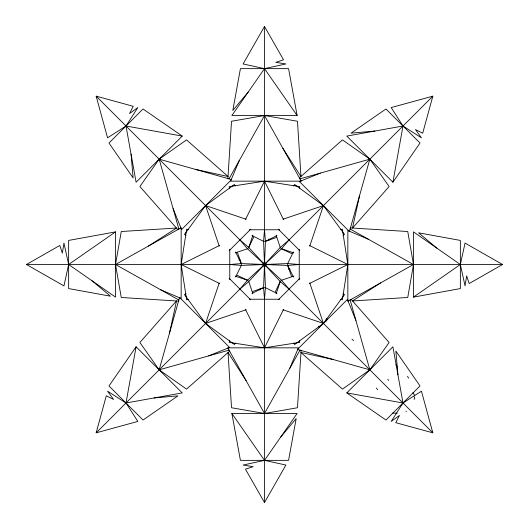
<?xml version="1.0" encoding="UTF-8"?>
<svg xmlns="http://www.w3.org/2000/svg" width="529" height="529" viewBox="0 0 529 529"><rect width="100%" height="100%" fill="white"/><g stroke="black" fill="none" stroke-linecap="round" stroke-linejoin="round"><path stroke-width="0.79" d="M264.5 502.55L285.898 465.051L264.5 460.356L243.102 465.051L253.166 466.657L245.463 469.19L264.5 502.55L264.5 299.229L263.574 287.65L265.426 241.35L264.5 229.771L264.5 26.45L283.537 59.81L275.834 62.343L285.898 63.949L264.5 68.644L243.102 63.949L264.5 26.45M227.887 178.696L231.523 121.253L264.5 115.52L297.477 121.253L300.975 176.58L282.883 148.338M301.113 350.304L297.477 407.747L264.5 413.48L231.523 407.747L228.025 352.42L246.117 380.662M264.5 229.771L263.574 241.35L265.426 287.65L264.5 299.229M136.092 346.779L126.008 402.992L137.818 421.441L96.172 432.828L106.303 395.771L113.543 399.435L107.559 391.182L126.008 402.992L182.221 392.908L136.092 346.779L108.981 385.965L143.035 420.019L177.956 395.857L154.118 397.947M392.908 182.221L402.992 126.008L391.182 107.559L432.828 96.172L422.697 133.229L415.457 129.565L421.441 137.818L402.992 126.008L346.779 136.092L392.908 182.221L420.019 143.035L385.965 108.981L351.044 133.143L374.882 131.053M259.865 290.09L260.156 288.49M264.064 266.9L264.936 262.1M268.844 240.51L269.135 238.91M169.366 333.64L176.541 300.875L139.887 342.468L159.156 369.844L186.532 389.113L229.712 351.064M359.634 195.36L352.459 228.125L389.113 186.532L369.844 159.156L342.468 139.887L299.288 177.936M229.586 340.742L229.169 342.342L264.5 347.844L299.831 342.342L299.414 340.742M299.414 188.258L299.831 186.658L264.5 181.156L229.169 186.658L229.586 188.258M235.2 252.875L247.473 248.782L248.782 247.473L252.875 235.2M276.125 293.8L280.218 281.527L281.527 280.218L293.8 276.125M219.237 282.936L205.569 323.431L234.44 344.524L235.273 343.103M309.763 246.064L323.431 205.569L294.56 184.476L293.727 185.897M239.386 160.353L230.551 181.156L301.266 181.156L264.5 115.52L228.938 179.007M289.614 368.647L298.449 347.844L227.734 347.844L264.5 413.48L300.062 349.993M432.828 432.828L421.441 391.182L402.992 402.992L391.182 421.441L399.435 415.457L395.771 422.697L432.828 432.828L289.052 289.052L280.218 281.527L248.782 247.473L253.715 237.151M275.285 291.849L280.218 281.527M245.529 219.462L264.5 181.156L283.471 219.462M283.471 309.538L264.5 347.844L245.529 309.538M235.564 277.004L241.35 265.426L241.35 263.574L237.541 252.789M293.436 251.996L287.65 263.574L287.65 265.426L291.459 276.211M263.568 265.842L265.432 263.158M248.194 92.086L232.813 110.422L240.424 68.644L288.576 68.644L297.119 115.52L231.881 115.52L264.5 68.644L297.119 115.52M280.806 436.914L296.187 418.578L288.576 460.356L240.424 460.356L231.881 413.48L297.119 413.48L264.5 460.356L231.881 413.48M96.172 432.828L239.948 289.052L247.473 280.218L281.527 248.782L289.052 239.948L432.828 96.172M182.221 136.092L136.092 182.221L126.008 126.008L137.818 107.559L129.565 113.543L133.229 106.303L96.172 96.172L107.559 137.818L126.008 126.008L182.221 136.092L143.035 108.981L108.981 143.035L133.143 177.956L131.053 154.118M229.163 250.726L250.726 229.163M278.274 299.837L299.837 278.274M346.779 392.908L392.908 346.779L402.992 402.992L346.779 392.908L385.965 420.019L420.019 385.965L395.857 351.044L397.947 374.882M289.052 239.948L280.218 247.473L248.782 281.527L239.948 289.052M115.52 231.881L68.644 264.5L63.949 285.898L26.45 264.5L59.81 245.463L62.343 253.166L63.949 243.102L68.644 264.5L115.52 297.119L115.52 231.881L68.644 240.424L68.644 288.576L110.422 296.187L92.086 280.806M413.48 297.119L460.356 264.5L465.051 243.102L502.55 264.5L469.19 283.537L466.657 275.834L465.051 285.898L460.356 264.5L413.48 231.881L413.48 297.119L460.356 288.576L460.356 240.424L418.578 232.813L436.914 248.194M263.164 265.426L265.836 263.574M148.338 246.117L176.58 228.025L121.253 231.523L115.52 264.5L121.253 297.477L178.696 301.113M380.662 282.883L352.42 300.975L407.747 297.477L413.48 264.5L407.747 231.523L350.304 227.887M185.897 293.727L184.476 294.56L205.569 323.431L246.064 309.763M343.103 235.273L344.524 234.44L323.431 205.569L282.936 219.237M251.996 235.564L263.574 241.35L265.426 241.35L277.004 235.564M251.996 293.436L263.574 287.65L265.426 287.65L277.004 293.436M219.462 245.529L181.156 264.5L186.658 299.831L188.258 299.414M309.538 283.471L347.844 264.5L342.342 229.169L340.742 229.586M320.389 173.102L299.427 181.566L349.431 231.563L369.844 159.156L299.811 178.901M208.611 355.898L229.573 347.434L179.569 297.437L159.156 369.844L229.189 350.099M265.426 241.35L276.211 237.541M252.789 291.459L263.574 287.65M262.086 264.936L266.914 264.064M26.45 264.5L229.771 264.5L241.35 263.574L287.65 265.426L299.229 264.5L502.55 264.5M392.366 413.156L397.253 413.136M249.252 229.771L279.748 229.771M249.252 299.229L279.748 299.229M299.229 264.5L287.65 263.574L241.35 265.426L229.771 264.5M238.91 259.865L240.51 260.156M262.1 264.064L266.9 264.936M288.49 268.844L290.09 269.135M195.36 169.366L228.125 176.541L186.532 139.887L159.156 159.156L139.887 186.532L177.936 229.712M333.64 359.634L300.875 352.459L342.468 389.113L369.844 369.844L389.113 342.468L351.064 299.288M188.258 229.586L186.658 229.169L181.156 264.5L219.462 283.471M340.742 299.414L342.342 299.831L347.844 264.5L309.538 245.529M276.125 235.2L280.218 247.473L281.527 248.782L293.8 252.875M235.2 276.125L247.473 280.218L248.782 281.527L252.875 293.8M246.064 219.237L205.569 205.569L184.476 234.44L185.897 235.273M282.936 309.763L323.431 323.431L344.524 294.56L343.103 293.727M368.647 239.386L347.844 230.551L347.844 301.266L413.48 264.5L349.993 228.938M160.353 289.614L181.156 298.449L181.156 227.734L115.52 264.5L179.007 300.062M281.527 248.782L291.849 253.715M237.151 275.285L247.473 280.218M263.158 263.568L265.842 265.432M96.172 96.172L239.948 239.948L248.782 247.473M326.327 318.63L327.53 319.761M325.514 319.959L326.704 321.103M278.274 229.163L299.837 250.726M229.163 278.274L250.726 299.837M318.544 326.135L319.661 327.319M289.052 289.052L281.527 280.218L247.473 248.782L239.948 239.948M263.574 263.164L265.426 265.836M412.871 392.736L414.723 395.467M235.273 185.897L234.44 184.476L205.569 205.569L219.237 246.064M293.727 343.103L294.56 344.524L323.431 323.431L309.763 282.936M395.93 364.818L397.147 366.934M287.65 265.426L293.436 277.004M235.564 251.996L241.35 263.574M288.226 267.085L289.138 269.274M355.898 320.389L347.434 299.427L297.437 349.431L369.844 369.844L350.099 299.811M173.102 208.611L181.566 229.573L231.563 179.569L159.156 159.156L178.901 229.189M264.064 262.086L264.936 266.914M299.229 249.252L299.229 279.748M229.771 249.252L229.771 279.748M353.577 340.623A1102.218 28.989 44.7 0 1 351.983 339.254M407.542 376.258A1102.218 28.989 44.7 0 1 408.527 378.215M388.795 380.338A1112.917 21.378 44.9 0 1 387.704 379.405M414.128 396.631A1112.917 21.378 44.9 0 1 413.942 399.071M405.994 411.145A1115.701 7.79 45.1 0 1 406.338 411.595M376.384 388.094A1107.752 29.379 45.1 0 1 377.62 389.681"/></g></svg>
